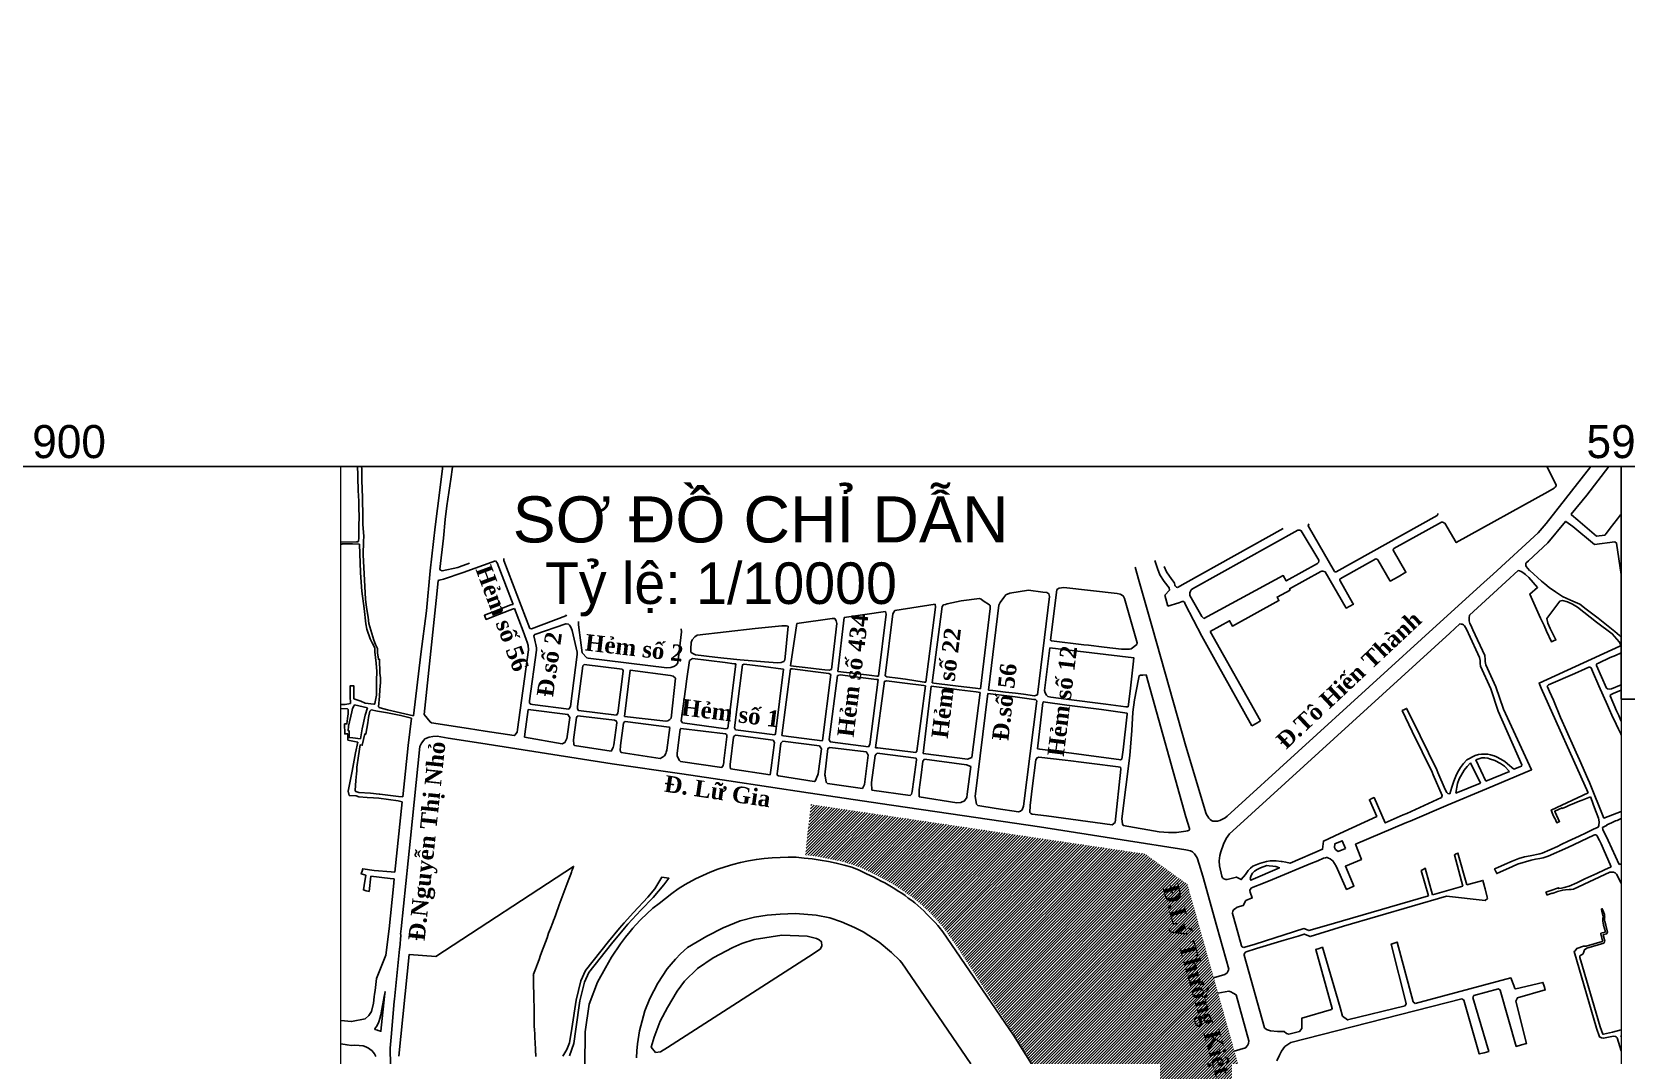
# Model space of a CAD drawing. Header units: metres. Extents: x 598397 to 599208, y 1190829 to 1191387.
# Drawn here: x 598900.7 to 598997.2, y 1190873.6 to 1190935.5 of the extents above; entities that cross this region are included whole.
import ezdxf
from ezdxf.enums import TextEntityAlignment as Align

# ---------------------------------------------------------------- set-up
doc = ezdxf.new("R2010")
doc.units = ezdxf.units.M
doc.header["$MEASUREMENT"] = 0
for name, color, linetype in [('88392', 6, 'Continuous'), ('dtich', 3, 'Continuous'), ('duong_chua_co_ten', 32, 'Continuous'), ('duong_co_ten_thaythe', 40, 'Continuous'), ('GT_GiaoThongDuongAnno2', 22, 'Continuous'), ('hem', 21, 'Continuous'), ('KHUNG', 7, 'Continuous'), ('LUOI', 5, 'Continuous'), ('Text_Bang', 7, 'Continuous')]:
    doc.layers.add(name, color=color, linetype=linetype)
doc.layers.add('GHICHU', color=7, linetype='Continuous', lineweight=13)
doc.styles.add('Times-bol', font='timesbd_1.ttf')
doc.styles.add('VAPTIMN', font='VAVON__0.TTF')
doc.styles.add('VN', font='vaptimn0_0.TTF')
doc.styles.add('VN-HelveB', font='VHELVEB0_0.TTF')

msp = doc.modelspace()

# ---------------------------------------------------------------- hatches: boundary and pattern name
at = {"layer": 'GHICHU', "ltscale": 0.2}
h = msp.add_hatch(dxfattribs=at)
h.set_pattern_fill('ANSI31', color=256)
h.set_pattern_definition([(45, (-1067.99801, 132.1141), (-0.088388347648, 0.088388347648), [])])
h.paths.add_polyline_path([(598963.696, 1190869.188), (598964.189, 1190868.444), (598965.976, 1190865.756), (598966.06, 1190865.63), (598966.258, 1190865.364), (598966.666, 1190864.838), (598973.371, 1190866.716), (598973.35, 1190866.832), (598973.373, 1190866.978), (598973.471, 1190867.05), (598975.247, 1190867.549), (598972.222, 1190878.27), (598970.642, 1190883.886), (598968.082, 1190885.726), (598949.482, 1190888.479), (598947.862, 1190888.723), (598947.533, 1190885.663), (598948.186, 1190885.593), (598949.798, 1190885.274), (598950.723, 1190884.973), (598951.435, 1190884.645), (598951.866, 1190884.435), (598952.426, 1190884.146), (598953.01, 1190883.798), (598953.533, 1190883.449), (598954.08, 1190883.048), (598954.568, 1190882.652), (598955.218, 1190882.035), (598955.834, 1190881.321), (598956.059, 1190881.034), (598956.6, 1190880.273), (598956.953, 1190879.737), (598957.268, 1190879.258), (598960.278, 1190874.643)])
h.paths.add_polyline_path([(598968.395, 1190883.874), (598971.745, 1190871.964), (598973.695, 1190872.512), (598970.345, 1190884.422)], flags=24)

# ---------------------------------------------------------------- linework, layer by layer
msp.add_lwpolyline([(598996.885, 1190909.188), (599204.916, 1190909.188), (599204.916, 1190895.103), (598996.885, 1190895.103)], close=True)
at = {"layer": '88392', "color": 7, "linetype": 'Continuous', "flags": 128}
msp.add_lwpolyline([(598922.933, 1190873.484), (598923.561, 1190879.65), (598925.163, 1190879.522), (598933.507, 1190884.98), (598933.417, 1190884.74), (598933.404, 1190884.707), (598933.372, 1190884.624), (598933.326, 1190884.505), (598933.211, 1190884.212), (598933.105, 1190883.942), (598932.635, 1190882.645), (598932.434, 1190882.068), (598932.338, 1190881.836), (598932.29, 1190881.697), (598932.255, 1190881.577), (598932.097, 1190881.209), (598931.993, 1190880.927), (598931.906, 1190880.663), (598931.806, 1190880.395), (598931.709, 1190880.136), (598931.662, 1190880.021), (598931.51, 1190879.606), (598931.412, 1190879.344), (598931.314, 1190879.08), (598931.191, 1190878.755), (598931.072, 1190878.457), (598931.066, 1190878.431), (598931.069, 1190878.379), (598931.073, 1190878.176), (598931.071, 1190877.867), (598931.077, 1190877.668), (598931.09, 1190877.371), (598931.102, 1190877.02), (598931.106, 1190876.896), (598931.108, 1190876.496), (598931.109, 1190876.168), (598931.11, 1190875.891), (598931.11, 1190875.759), (598931.126, 1190875.577), (598931.118, 1190875.331), (598931.132, 1190875.071), (598931.154, 1190874.855), (598931.166, 1190874.612), (598931.181, 1190874.299), (598931.181, 1190874.297), (598931.186, 1190874.143), (598931.19, 1190874.052), (598931.19, 1190874.047), (598931.2, 1190873.843), (598931.207, 1190873.699), (598931.209, 1190873.655), (598931.21, 1190873.647), (598931.219, 1190873.468)], dxfattribs=at)
at = {"layer": 'dtich', "color": 1, "const_width": 0.008}
msp.add_lwpolyline([(598975.327, 1190867.264), (598972.222, 1190878.27), (598970.642, 1190883.886), (598968.082, 1190885.726), (598949.482, 1190888.479), (598947.862, 1190888.723), (598947.533, 1190885.663), (598948.186, 1190885.593), (598949.798, 1190885.274), (598950.723, 1190884.973), (598951.435, 1190884.645), (598951.866, 1190884.435), (598952.426, 1190884.146), (598953.01, 1190883.798), (598953.533, 1190883.449), (598954.08, 1190883.048), (598954.568, 1190882.652), (598955.218, 1190882.035), (598955.834, 1190881.321), (598956.059, 1190881.034), (598956.6, 1190880.273), (598956.953, 1190879.737), (598957.268, 1190879.258), (598960.278, 1190874.643), (598964.542, 1190867.836)], dxfattribs=at)
at = {"layer": 'duong_chua_co_ten', "color": 7}
for p, q in [((598968.827, 1190903.003), (598968.678, 1190903.498)), ((598968.986, 1190902.627), (598968.827, 1190903.003)), ((598969.231, 1190903.128), (598969.382, 1190902.798)), ((598969.241, 1190902.224), (598968.986, 1190902.627)), ((598969.539, 1190901.833), (598969.241, 1190902.224)), ((598969.382, 1190902.798), (598969.702, 1190902.35)), ((598969.702, 1190902.35), (598969.845, 1190902.164)), ((598969.845, 1190902.164), (598969.867, 1190902.12)), ((598969.867, 1190902.12), (598969.884, 1190902.005)), ((598969.884, 1190902.005), (598969.904, 1190901.953)), ((598969.904, 1190901.953), (598969.981, 1190901.882)), ((598969.981, 1190901.882), (598970.042, 1190901.864)), ((598969.276, 1190901.387), (598969.563, 1190901.699)), ((598969.47, 1190900.726), (598969.276, 1190901.387)), ((598970.126, 1190900.935), (598969.47, 1190900.726)), ((598969.563, 1190901.699), (598969.539, 1190901.833)), ((598970.338, 1190901.009), (598970.126, 1190900.935)), ((598970.412, 1190901.002), (598970.338, 1190901.009)), ((598970.46, 1190900.963), (598970.412, 1190901.002)), ((598970.515, 1190900.856), (598970.46, 1190900.963)), ((598971.523, 1190898.902), (598970.515, 1190900.856)), ((598972.014, 1190899.202), (598975.073, 1190893.778)), ((598972.43, 1190897.275), (598971.523, 1190898.902)), ((598974.54, 1190893.48), (598972.43, 1190897.275)), ((598949.493, 1190896.779), (598950.728, 1190896.632)), ((598994.901, 1190889.423), (598992.059, 1190895.764)), ((598921.022, 1190894.58), (598920.251, 1190894.762)), ((598974.807, 1190893.629), (598974.54, 1190893.48)), ((598975.073, 1190893.778), (598974.807, 1190893.629)), ((598933.529, 1190892.324), (598933.567, 1190892.3)), ((598988.097, 1190891.424), (598988.71, 1190890.143)), ((598988.387, 1190890.012), (598987.781, 1190891.247)), ((598988.71, 1190890.143), (598990.137, 1190890.726)), ((598986.896, 1190889.405), (598988.387, 1190890.012)), ((598985.467, 1190883.254), (598987.318, 1190883.786))]:
    msp.add_line(p, q, dxfattribs=at)
for points in [[(598920.492, 1190904.634), (598920.513, 1190904.89), (598920.517, 1190905.737), (598920.519, 1190906.002), (598920.516, 1190906.812), (598920.511, 1190907.09), (598920.475, 1190907.73), (598920.448, 1190908.508), (598920.438, 1190908.791), (598920.427, 1190909.066), (598920.428, 1190909.188)], [(598920.677, 1190909.188), (598920.685, 1190909.033), (598920.684, 1190908.359), (598920.727, 1190907.282), (598920.733, 1190906.895), (598920.745, 1190906.521), (598920.748, 1190906.194), (598920.752, 1190905.936), (598920.754, 1190905.685), (598920.801, 1190904.953), (598920.786, 1190904.671), (598920.774, 1190903.833), (598920.839, 1190902.68), (598920.91, 1190901.152), (598920.964, 1190900.656), (598921.07, 1190900.057), (598921.107, 1190899.671), (598921.405, 1190898.66), (598921.521, 1190898.398), (598921.633, 1190898.163), (598921.644, 1190897.897), (598921.689, 1190897.51), (598921.75, 1190897.516), (598921.78, 1190896.678), (598921.81, 1190896.392), (598921.815, 1190896.104), (598921.768, 1190895.656), (598921.756, 1190895.273), (598921.703, 1190894.644)], [(598992.393, 1190909.188), (598992.967, 1190908.077), (598992.955, 1190908.011), (598992.909, 1190907.923), (598992.831, 1190907.863), (598992.457, 1190907.651)], [(598992.457, 1190907.651), (598986.913, 1190904.572), (598986.222, 1190905.744), (598986.167, 1190905.779)], [(598979.654, 1190902.815), (598985.751, 1190906.224), (598985.821, 1190906.33)], [(598986.167, 1190905.779), (598986.105, 1190905.807), (598986.054, 1190905.816), (598986.011, 1190905.811), (598983.146, 1190904.226), (598983.112, 1190904.183), (598983.101, 1190904.147), (598983.103, 1190904.11), (598983.863, 1190902.777), (598983.394, 1190902.51), (598982.924, 1190902.243), (598982.165, 1190903.538), (598982.106, 1190903.571), (598982.041, 1190903.583), (598979.89, 1190902.38)], [(598996.885, 1190902.646), (598996.616, 1190904.542), (598996.507, 1190904.611), (598995.282, 1190904.461), (598993.964, 1190905.547), (598993.544, 1190905.856), (598993.515, 1190905.857)], [(598993.866, 1190906.29), (598993.881, 1190906.251), (598994.274, 1190905.94), (598995.41, 1190904.97), (598995.913, 1190905.029), (598995.998, 1190905.14), (598996.235, 1190905.449), (598996.673, 1190906.021), (598996.855, 1190906.258), (598996.885, 1190906.297)], [(598970.042, 1190901.864), (598970.512, 1190902.124), (598976.445, 1190905.424)], [(598977.32, 1190905.33), (598970.948, 1190901.781), (598970.877, 1190901.711), (598970.828, 1190901.638), (598970.79, 1190901.527), (598970.787, 1190901.382)], [(598978.601, 1190903.441), (598978.591, 1190903.514), (598977.538, 1190905.292), (598977.44, 1190905.334), (598977.32, 1190905.33)], [(598977.992, 1190905.709), (598977.966, 1190905.655), (598977.956, 1190905.598), (598979.549, 1190902.832), (598979.591, 1190902.814), (598979.654, 1190902.815)], [(598919.422, 1190904.609), (598919.43, 1190904.609), (598920.359, 1190904.612), (598920.423, 1190904.613), (598920.492, 1190904.634)], [(598920.549, 1190904.473), (598920.117, 1190904.491), (598919.76, 1190904.504), (598919.483, 1190904.491), (598919.484, 1190904.471), (598919.422, 1190904.468)], [(598921.417, 1190894.791), (598921.459, 1190894.805), (598921.482, 1190894.832), (598921.584, 1190895.332), (598921.584, 1190895.565), (598921.584, 1190896.236), (598921.594, 1190896.764), (598921.559, 1190897.285), (598921.482, 1190897.959), (598921.468, 1190898.2), (598921.306, 1190898.507), (598921.202, 1190898.748), (598920.993, 1190899.326), (598920.933, 1190899.655), (598920.823, 1190900.579), (598920.681, 1190901.645), (598920.63, 1190902.457), (598920.601, 1190902.759), (598920.549, 1190904.473)], [(598971.643, 1190899.981), (598976.445, 1190902.578), (598976.625, 1190902.26), (598978.521, 1190903.302), (598978.582, 1190903.372), (598978.601, 1190903.441)], [(598978.972, 1190902.796), (598978.833, 1190902.841), (598978.775, 1190902.843), (598978.719, 1190902.833), (598976.825, 1190901.784), (598976.86, 1190901.697), (598976.075, 1190901.276), (598976.185, 1190901.064), (598973.369, 1190899.526), (598973.197, 1190899.849), (598972.014, 1190899.202)], [(598996.83, 1190898.324), (598996.861, 1190898.373), (598996.838, 1190898.464), (598996.765, 1190898.565), (598996.349, 1190899.057), (598995.402, 1190899.767), (598994.26, 1190900.667), (598993.944, 1190900.839), (598993.646, 1190900.982), (598993.338, 1190901.067), (598993.262, 1190901.06), (598993.176, 1190901.029), (598992.393, 1190899.981), (598992.456, 1190899.703), (598992.605, 1190899.383), (598992.942, 1190898.687), (598992.807, 1190898.631), (598992.671, 1190898.574), (598992.379, 1190899.212), (598992.226, 1190899.559), (598992.018, 1190900.008), (598991.36, 1190901.459), (598991.833, 1190901.862), (598991.296, 1190902.462), (598991.094, 1190902.647), (598990.937, 1190902.765), (598990.839, 1190902.827), (598990.742, 1190902.868), (598990.659, 1190902.884)], [(598991.127, 1190903.32), (598991.116, 1190903.257), (598991.123, 1190903.185), (598991.147, 1190903.12), (598991.35, 1190902.889), (598991.365, 1190902.876), (598992.064, 1190902.232), (598992.265, 1190902.077), (598992.539, 1190901.864), (598992.926, 1190901.597), (598993.334, 1190901.307), (598993.599, 1190901.196)], [(598979.89, 1190902.38), (598979.873, 1190902.337), (598979.871, 1190902.3), (598979.88, 1190902.259), (598980.627, 1190900.937), (598980.686, 1190900.842), (598980.471, 1190900.727), (598980.255, 1190900.612), (598978.972, 1190902.796)], [(598970.787, 1190901.382), (598971.513, 1190900.094), (598971.643, 1190899.981)], [(598993.599, 1190901.196), (598993.965, 1190901.024), (598994.386, 1190900.84), (598994.772, 1190900.554), (598995.498, 1190900.001), (598996.505, 1190899.202), (598996.783, 1190898.943), (598996.885, 1190898.851)], [(598929.933, 1190900.595), (598929.812, 1190900.552), (598929.643, 1190900.479), (598928.655, 1190900.111), (598928.204, 1190899.928), (598928.155, 1190900.054), (598928.106, 1190900.179), (598928.37, 1190900.283), (598928.632, 1190900.384), (598928.896, 1190900.486), (598929.146, 1190900.584), (598929.703, 1190900.799), (598929.838, 1190900.834)], [(598987.724, 1190900.185), (598987.701, 1190900.017), (598987.701, 1190899.83), (598987.735, 1190899.675), (598987.788, 1190899.57), (598987.927, 1190899.29), (598988.645, 1190897.734), (598988.666, 1190897.507), (598988.666, 1190897.376), (598988.701, 1190897.167), (598989.315, 1190895.851), (598989.767, 1190894.496), (598991.467, 1190890.823), (598988.739, 1190889.68), (598986.433, 1190888.699), (598984.125, 1190887.718), (598983.913, 1190887.63), (598980.826, 1190886.316), (598981.141, 1190885.489), (598981.176, 1190885.398), (598980.209, 1190884.986), (598980.637, 1190883.98), (598980.72, 1190883.784), (598980.499, 1190883.684), (598980.279, 1190883.584), (598979.649, 1190884.996), (598979.438, 1190885.312), (598979.387, 1190885.363), (598979.284, 1190885.439), (598979.184, 1190885.483), (598979.111, 1190885.507), (598979.059, 1190885.512), (598979, 1190885.504), (598978.886, 1190885.466), (598978.537, 1190885.322), (598978.121, 1190885.151)], [(598933.251, 1190894.552), (598933.252, 1190894.552), (598933.314, 1190894.649), (598933.715, 1190897.808), (598933.711, 1190897.938), (598933.413, 1190899.257), (598933.335, 1190899.454), (598933.264, 1190899.571)], [(598933.803, 1190899.795), (598933.793, 1190899.618), (598933.812, 1190899.429), (598934.012, 1190897.909)], [(598990.39, 1190890.856), (598990.865, 1190891.048), (598990.889, 1190891.133), (598989.447, 1190894.377), (598989.005, 1190895.719), (598988.377, 1190897.101), (598988.363, 1190897.252), (598988.363, 1190897.431), (598988.316, 1190897.624), (598988.21, 1190897.846), (598987.757, 1190898.859), (598987.538, 1190899.338), (598987.415, 1190899.543), (598987.354, 1190899.598), (598987.277, 1190899.631), (598987.21, 1190899.642), (598987.136, 1190899.649)], [(598967.06, 1190894.629), (598967.19, 1190895.586), (598967.363, 1190897.207), (598967.405, 1190897.6), (598962.321, 1190898.198)], [(598962.357, 1190898.666), (598962.422, 1190898.634), (598964.385, 1190898.394), (598964.665, 1190898.363), (598965.6, 1190898.244), (598966.659, 1190898.118), (598966.814, 1190898.119), (598967.127, 1190898.12), (598967.241, 1190898.149), (598967.581, 1190898.416), (598967.605, 1190898.516)], [(598992.059, 1190895.764), (598991.923, 1190896.068), (598996.813, 1190898.298), (598996.83, 1190898.324)], [(598934.056, 1190897.124), (598933.729, 1190894.649), (598933.732, 1190894.543), (598933.769, 1190894.467)], [(598943.318, 1190897.229), (598943.228, 1190897.241), (598942.671, 1190897.311), (598940.689, 1190897.561), (598940.508, 1190897.435)], [(598940.601, 1190897.938), (598940.67, 1190897.875), (598940.876, 1190897.788), (598942.041, 1190897.632), (598942.597, 1190897.573)], [(598942.597, 1190897.573), (598943.576, 1190897.481), (598945.055, 1190897.356), (598945.836, 1190897.301), (598946.07, 1190897.324), (598946.165, 1190897.36)], [(598942.787, 1190893.316), (598942.83, 1190893.344), (598942.862, 1190893.475), (598943.318, 1190897.229)], [(598943.828, 1190897.207), (598943.727, 1190897.184), (598943.244, 1190893.356), (598943.301, 1190893.252)], [(598946.191, 1190896.923), (598944.997, 1190897.078), (598943.828, 1190897.207)], [(598946.637, 1190897.107), (598947.858, 1190896.972), (598948.188, 1190896.931), (598948.71, 1190896.867)], [(598995.419, 1190897.243), (598995.4, 1190897.206), (598995.394, 1190897.134), (598996.005, 1190895.773)], [(598996.885, 1190897.902), (598996.549, 1190897.749), (598996.231, 1190897.613), (598995.514, 1190897.284), (598995.419, 1190897.243)], [(598949.072, 1190896.589), (598948.953, 1190896.649), (598948.131, 1190896.75), (598946.739, 1190896.926), (598946.62, 1190896.941)], [(598948.71, 1190896.867), (598948.974, 1190896.861), (598949.099, 1190896.897)], [(598951.932, 1190896.282), (598951.837, 1190896.291), (598950.696, 1190896.437), (598949.628, 1190896.57), (598949.469, 1190896.537)], [(598950.728, 1190896.632), (598951.541, 1190896.541), (598951.86, 1190896.493), (598951.954, 1190896.491)], [(598954.795, 1190895.915), (598954.689, 1190895.927), (598953.555, 1190896.069), (598952.44, 1190896.206), (598952.367, 1190896.196)], [(598952.394, 1190896.492), (598952.467, 1190896.449), (598953.122, 1190896.364), (598953.583, 1190896.304)], [(598953.583, 1190896.304), (598954.715, 1190896.137), (598954.821, 1190896.122)], [(598968.143, 1190896.569), (598967.948, 1190896.55), (598967.804, 1190896.548), (598967.731, 1190896.513), (598967.688, 1190896.315), (598967.444, 1190895.063), (598967.345, 1190894.307), (598967.282, 1190893.207), (598967.156, 1190891.692), (598966.669, 1190887.855), (598966.713, 1190887.561), (598966.754, 1190887.457)], [(598994.937, 1190897.033), (598994.706, 1190896.928), (598994.085, 1190896.648), (598992.495, 1190895.964), (598992.457, 1190895.935), (598992.433, 1190895.91), (598992.414, 1190895.886)], [(598996.885, 1190892.946), (598996.864, 1190892.994), (598996.733, 1190893.275), (598996.591, 1190893.583), (598996.334, 1190894.137), (598996.191, 1190894.443), (598996.061, 1190894.743), (598995.542, 1190895.909), (598995.156, 1190896.8), (598995.07, 1190896.988), (598995.031, 1190897.024), (598994.993, 1190897.041), (598994.937, 1190897.033)], [(598920.006, 1190894.834), (598919.992, 1190895.275), (598919.985, 1190895.913), (598920.09, 1190895.915), (598920.203, 1190895.907), (598920.206, 1190895.237), (598920.213, 1190895.11)], [(598958.108, 1190895.51), (598957.869, 1190895.539), (598956.842, 1190895.669), (598956.42, 1190895.725), (598955.311, 1190895.867), (598955.149, 1190895.894)], [(598955.209, 1190896.078), (598955.303, 1190896.064), (598956.452, 1190895.935), (598956.781, 1190895.893), (598957.815, 1190895.758), (598958.131, 1190895.716)], [(598961.527, 1190894.999), (598961.445, 1190895.072), (598961.351, 1190895.088), (598960.226, 1190895.236), (598959.724, 1190895.304), (598958.731, 1190895.431), (598958.578, 1190895.439)], [(598958.607, 1190895.653), (598958.876, 1190895.617), (598959.643, 1190895.529), (598960.237, 1190895.46), (598960.722, 1190895.393)], [(598960.722, 1190895.393), (598961.399, 1190895.306), (598961.566, 1190895.353)], [(598962.131, 1190895.319), (598962.195, 1190895.261), (598962.374, 1190895.223), (598963.305, 1190895.103), (598965.705, 1190894.793), (598966.91, 1190894.643), (598967.06, 1190894.629)], [(598992.414, 1190895.886), (598992.491, 1190895.71), (598992.559, 1190895.553), (598992.789, 1190895.03), (598993.224, 1190893.984), (598993.321, 1190893.765), (598993.497, 1190893.364), (598994.175, 1190891.878), (598994.271, 1190891.655), (598994.369, 1190891.431), (598994.878, 1190890.27), (598994.968, 1190890.046)], [(598996.005, 1190895.773), (598996.071, 1190895.726), (598996.184, 1190895.708), (598996.302, 1190895.72), (598996.885, 1190895.969)], [(598996.885, 1190895.647), (598996.418, 1190895.448), (598996.282, 1190895.389), (598996.241, 1190895.356), (598996.226, 1190895.297)], [(598996.226, 1190895.297), (598996.61, 1190894.393), (598996.742, 1190894.102), (598996.866, 1190893.815), (598996.885, 1190893.772)], [(598919.422, 1190894.777), (598919.677, 1190894.783), (598920.006, 1190894.834)], [(598919.856, 1190894.464), (598919.816, 1190894.505), (598919.422, 1190894.541)], [(598920.438, 1190892.487), (598919.843, 1190892.619), (598919.842, 1190892.68), (598919.839, 1190892.994), (598919.658, 1190892.993), (598919.646, 1190893.6), (598919.714, 1190893.599), (598919.785, 1190893.601), (598919.821, 1190893.926), (598919.867, 1190894.201), (598919.856, 1190894.464)], [(598920.251, 1190894.762), (598920.205, 1190894.68), (598920.121, 1190894.532), (598920.078, 1190894.33), (598919.883, 1190893.472), (598919.855, 1190893.186), (598919.926, 1190893.179), (598919.919, 1190892.777), (598920.142, 1190892.762), (598920.611, 1190892.689)], [(598920.213, 1190895.11), (598920.62, 1190894.97), (598920.891, 1190894.855), (598920.891, 1190894.854), (598921.417, 1190894.791)], [(598921.25, 1190894.451), (598921.176, 1190894.379), (598921.098, 1190893.984), (598921.057, 1190893.673), (598920.922, 1190892.98), (598920.868, 1190892.993), (598920.717, 1190892.307), (598920.586, 1190892.325), (598920.486, 1190891.662), (598920.395, 1190890.989), (598920.382, 1190890.758), (598920.373, 1190890.575), (598920.334, 1190890.179), (598920.285, 1190889.574), (598920.331, 1190889.503), (598920.503, 1190889.455), (598921.219, 1190889.406), (598921.738, 1190889.353), (598921.784, 1190889.349), (598922.902, 1190889.213), (598923.16, 1190889.181)], [(598920.611, 1190892.689), (598920.67, 1190893.06), (598920.715, 1190893.312), (598920.896, 1190894.133), (598921.022, 1190894.58)], [(598923.689, 1190893.939), (598923.53, 1190893.989), (598923.057, 1190894.113), (598922.233, 1190894.27), (598921.641, 1190894.379), (598921.25, 1190894.451)], [(598921.703, 1190894.644), (598921.736, 1190894.597), (598921.792, 1190894.568), (598922.233, 1190894.462), (598923.82, 1190894.082)], [(598966.995, 1190894.25), (598966.859, 1190894.269), (598965.455, 1190894.467), (598963.667, 1190894.705), (598963.353, 1190894.742), (598962.061, 1190894.92), (598961.951, 1190894.935)], [(598966.684, 1190891.459), (598966.757, 1190892.027), (598967.01, 1190894.181), (598966.995, 1190894.25)], [(598986.028, 1190889.153), (598986.065, 1190889.264), (598985.523, 1190890.521), (598985.449, 1190890.675), (598984.243, 1190893.151), (598983.646, 1190894.408), (598983.776, 1190894.472), (598983.906, 1190894.536), (598984.231, 1190893.901), (598985.733, 1190890.815), (598985.806, 1190890.664), (598986.252, 1190889.63), (598986.344, 1190889.442), (598986.41, 1190889.381), (598986.528, 1190889.368)], [(598932.821, 1190892.397), (598932.982, 1190892.472), (598933.08, 1190892.671), (598933.093, 1190892.696), (598933.121, 1190892.838), (598933.279, 1190893.986), (598933.203, 1190894.105)], [(598933.724, 1190894.044), (598933.679, 1190893.987), (598933.504, 1190892.63), (598933.498, 1190892.588), (598933.51, 1190892.405), (598933.513, 1190892.361), (598933.529, 1190892.324)], [(598923.129, 1190888.888), (598922.886, 1190888.94), (598921.726, 1190889.112), (598921.388, 1190889.134), (598921.016, 1190889.152), (598920.509, 1190889.184), (598920.337, 1190889.242), (598919.925, 1190889.271), (598919.867, 1190889.54), (598920.097, 1190890.733), (598920.306, 1190891.845), (598920.438, 1190892.487)], [(598942.474, 1190890.962), (598942.545, 1190891.091), (598942.587, 1190891.27), (598942.599, 1190891.366), (598942.781, 1190892.81), (598942.781, 1190892.911), (598942.75, 1190892.965)], [(598943.241, 1190892.874), (598943.181, 1190892.802), (598942.994, 1190891.311), (598942.977, 1190891.171), (598942.975, 1190891.023), (598942.996, 1190890.877)], [(598966.622, 1190890.86), (598966.596, 1190890.982), (598966.449, 1190891.001), (598964.856, 1190891.208), (598964.538, 1190891.249), (598964.219, 1190891.29), (598963.583, 1190891.371), (598963.254, 1190891.412), (598961.658, 1190891.586), (598961.55, 1190891.544), (598961.483, 1190891.43)], [(598961.572, 1190892.093), (598961.689, 1190892.075), (598961.71, 1190892.072), (598962.353, 1190891.982), (598963.313, 1190891.865), (598963.635, 1190891.821), (598965.12, 1190891.625), (598966.504, 1190891.447), (598966.602, 1190891.435), (598966.684, 1190891.459)], [(598986.528, 1190889.368), (598986.648, 1190889.773), (598986.764, 1190890.137), (598986.924, 1190890.534), (598987.05, 1190890.766), (598987.177, 1190890.97), (598987.343, 1190891.197), (598987.562, 1190891.436), (598988.065, 1190891.685), (598988.259, 1190891.74), (598988.441, 1190891.762), (598988.645, 1190891.768), (598988.827, 1190891.762), (598988.976, 1190891.735), (598989.208, 1190891.674), (598989.354, 1190891.61), (598989.616, 1190891.475), (598989.848, 1190891.321), (598990.019, 1190891.194), (598990.39, 1190890.856)], [(598990.137, 1190890.726), (598989.836, 1190891.034), (598989.583, 1190891.21), (598989.247, 1190891.382), (598988.92, 1190891.484), (598988.816, 1190891.52), (598988.64, 1190891.547), (598988.469, 1190891.541), (598988.331, 1190891.514), (598988.097, 1190891.424)], [(598966.093, 1190887.49), (598966.274, 1190887.638), (598966.622, 1190890.86)], [(598987.781, 1190891.247), (598987.566, 1190891.022), (598987.396, 1190890.808), (598987.091, 1190890.283), (598986.995, 1190889.991), (598986.946, 1190889.781), (598986.896, 1190889.405)], [(598995.028, 1190889.186), (598994.529, 1190888.995), (598994.254, 1190888.875), (598994.02, 1190888.778), (598993.776, 1190888.676), (598993.561, 1190888.59), (598993.332, 1190888.491), (598993.321, 1190888.518), (598992.873, 1190888.31), (598992.894, 1190888.261), (598993.154, 1190887.679), (598993.076, 1190887.648), (598992.998, 1190887.617), (598992.877, 1190887.89), (598992.865, 1190887.888), (598992.763, 1190888.123), (598992.66, 1190888.383), (598994.901, 1190889.423)], [(598994.968, 1190890.046), (598995.854, 1190887.9), (598996.885, 1190888.308)], [(598972.759, 1190884.278), (598972.814, 1190884.243), (598972.903, 1190884.203), (598972.976, 1190884.188), (598973.059, 1190884.188), (598973.609, 1190884.334), (598973.902, 1190884.178), (598974.164, 1190884.495), (598974.326, 1190884.727), (598974.464, 1190884.87), (598974.614, 1190884.988), (598974.999, 1190885.147), (598975.432, 1190885.282), (598975.647, 1190885.308), (598976.016, 1190885.309), (598976.312, 1190885.275), (598976.381, 1190885.264), (598976.605, 1190885.226), (598976.856, 1190885.17), (598978.824, 1190886.02), (598978.875, 1190886.514), (598979.862, 1190886.97), (598982.1, 1190888.005), (598981.657, 1190889.012), (598981.798, 1190889.077), (598981.938, 1190889.143), (598982.615, 1190887.604), (598983.71, 1190888.099), (598983.924, 1190888.188), (598986.028, 1190889.153)], [(598995.491, 1190887.346), (598995.547, 1190887.462), (598995.559, 1190887.665), (598995.523, 1190887.896), (598995.379, 1190888.256), (598995.226, 1190888.683), (598995.139, 1190888.921), (598995.028, 1190889.186)], [(598996.885, 1190887.87), (598996.643, 1190887.764), (598996.559, 1190887.725), (598996.315, 1190887.623), (598996.033, 1190887.495), (598996.042, 1190887.477), (598995.771, 1190887.341)], [(598934.186, 1190872.924), (598934.198, 1190874.96), (598934.446, 1190876.633), (598934.955, 1190877.978), (598935.426, 1190878.842), (598935.797, 1190879.492), (598936.332, 1190880.285), (598936.651, 1190880.701), (598936.917, 1190881.033), (598937.091, 1190881.24), (598937.247, 1190881.426), (598937.581, 1190881.773), (598937.929, 1190882.099), (598938.302, 1190882.441), (598938.675, 1190882.741), (598939.056, 1190883.039), (598939.443, 1190883.344), (598939.84, 1190883.626), (598940.247, 1190883.88), (598940.886, 1190884.22), (598941.321, 1190884.425), (598941.762, 1190884.62), (598942.232, 1190884.816), (598942.673, 1190884.952), (598943.139, 1190885.089), (598943.607, 1190885.218), (598944.077, 1190885.312), (598944.562, 1190885.395), (598945.04, 1190885.452), (598945.515, 1190885.499), (598946.492, 1190885.543), (598946.978, 1190885.531), (598947.462, 1190885.478), (598947.946, 1190885.433), (598948.429, 1190885.354), (598948.934, 1190885.272), (598949.392, 1190885.179), (598949.868, 1190885.054), (598950.33, 1190884.924), (598950.793, 1190884.748), (598951.223, 1190884.529), (598951.671, 1190884.324), (598952.113, 1190884.09), (598952.327, 1190883.988), (598952.533, 1190883.86), (598952.747, 1190883.732), (598952.948, 1190883.61), (598953.141, 1190883.486), (598953.358, 1190883.36), (598953.56, 1190883.207), (598953.757, 1190883.062), (598953.971, 1190882.906), (598954.147, 1190882.764), (598954.337, 1190882.613), (598954.505, 1190882.459), (598954.69, 1190882.28), (598954.851, 1190882.106), (598955.046, 1190881.932), (598955.376, 1190881.583), (598955.535, 1190881.398), (598955.623, 1190881.294), (598955.851, 1190881.023), (598960.13, 1190874.756), (598962.462, 1190871.025)], [(598987.318, 1190883.786), (598986.806, 1190885.687), (598986.91, 1190885.733), (598987.014, 1190885.78), (598987.557, 1190883.852)], [(598920.927, 1190884.451), (598920.652, 1190884.52), (598920.674, 1190884.595), (598920.7, 1190884.68), (598920.747, 1190884.84), (598921.44, 1190884.731), (598922.46, 1190884.654), (598922.685, 1190884.629)], [(598978.121, 1190885.151), (598975.787, 1190884.19), (598975.349, 1190884.009), (598974.527, 1190883.67), (598974.445, 1190883.573), (598974.424, 1190883.519), (598974.44, 1190883.422), (598974.573, 1190883.065), (598974.189, 1190882.904), (598974.023, 1190882.619), (598973.66, 1190882.503), (598973.548, 1190882.428), (598973.459, 1190882.36), (598973.395, 1190882.271), (598973.365, 1190882.197), (598973.353, 1190882.158)], [(598985.239, 1190883.188), (598984.799, 1190884.727), (598984.92, 1190884.794), (598985.04, 1190884.861), (598985.467, 1190883.254)], [(598996.529, 1190884.596), (598996.422, 1190884.631), (598996.291, 1190884.637), (598996.208, 1190884.619), (598993.999, 1190883.594), (598993.872, 1190883.582), (598993.743, 1190883.578), (598993.533, 1190883.567), (598993.359, 1190883.541), (598993.037, 1190883.449), (598992.728, 1190883.342), (598992.719, 1190883.365), (598992.44, 1190883.258), (598992.409, 1190883.245), (598992.374, 1190883.331), (598992.339, 1190883.417), (598992.641, 1190883.526), (598993.105, 1190883.686), (598993.119, 1190883.638), (598993.282, 1190883.667), (598993.438, 1190883.697), (598993.741, 1190883.788), (598994.21, 1190883.986), (598994.702, 1190884.218), (598995.418, 1190884.542), (598995.888, 1190884.779), (598996.294, 1190884.958)], [(598996.766, 1190885.083), (598996.885, 1190885.135)], [(598921.239, 1190884.383), (598921.125, 1190883.462), (598920.954, 1190883.505), (598920.784, 1190883.549), (598920.831, 1190883.818), (598920.927, 1190884.451)], [(598922.642, 1190884.221), (598922.406, 1190884.253), (598921.239, 1190884.383)], [(598932.854, 1190873.497), (598933.095, 1190873.894), (598933.255, 1190874.307), (598933.4, 1190875.167), (598933.654, 1190876.886), (598933.944, 1190878.048), (598934.227, 1190878.675), (598935.619, 1190880.441), (598936.275, 1190881.237), (598936.554, 1190881.564), (598937.125, 1190882.178), (598937.997, 1190883.123), (598938.409, 1190883.625), (598938.835, 1190884.318), (598939.27, 1190884.263), (598938.964, 1190883.871), (598938.327, 1190883.094), (598937.578, 1190882.327), (598936.79, 1190881.483), (598936.587, 1190881.238), (598935.806, 1190880.29), (598934.434, 1190878.55), (598934.172, 1190877.969), (598933.89, 1190876.84), (598933.637, 1190875.129), (598933.527, 1190874.263), (598933.262, 1190873.508)], [(598987.557, 1190883.852), (598988.528, 1190884.132), (598988.602, 1190883.846), (598988.609, 1190883.823), (598988.66, 1190883.626), (598988.793, 1190883.12), (598988.813, 1190883.043), (598988.661, 1190882.919), (598986.326, 1190883.172), (598980.088, 1190881.366), (598978.067, 1190880.726), (598977.731, 1190880.867), (598977.701, 1190880.876), (598977.348, 1190880.764), (598976.497, 1190880.509), (598974.821, 1190880.012), (598974.208, 1190879.812), (598974.151, 1190879.78), (598974.11, 1190879.709), (598974.086, 1190879.647), (598974.078, 1190879.599)], [(598973.917, 1190880.171), (598973.945, 1190880.128), (598973.994, 1190880.09), (598974.053, 1190880.074), (598974.124, 1190880.08), (598974.753, 1190880.265), (598977.694, 1190881.21), (598977.851, 1190881.166), (598977.988, 1190881.093), (598978.923, 1190881.363), (598985.239, 1190883.188)], [(598957.533, 1190873.027), (598953.363, 1190879.133), (598953.237, 1190879.283), (598952.746, 1190879.764), (598951.993, 1190880.401), (598951.028, 1190881.007), (598950.504, 1190881.279), (598949.718, 1190881.626), (598949.011, 1190881.862), (598948.179, 1190882.035), (598946.926, 1190882.122), (598946.461, 1190882.104), (598945.995, 1190882.085), (598945.213, 1190882.023), (598944.444, 1190881.899), (598943.576, 1190881.675), (598942.552, 1190881.256), (598941.574, 1190880.762), (598940.388, 1190880.07), (598939.968, 1190879.683), (598939.677, 1190879.368), (598939.409, 1190879.066), (598939.169, 1190878.783), (598938.593, 1190877.917), (598938.121, 1190876.987), (598937.822, 1190876.233), (598937.482, 1190875.026), (598937.368, 1190874.243), (598937.332, 1190873.814), (598937.305, 1190873.385)], [(598996.885, 1190873.818), (598996.659, 1190874.601), (598996.599, 1190874.654), (598996.54, 1190874.69), (598996.428, 1190874.7), (598995.817, 1190874.572), (598995.698, 1190874.598), (598995.586, 1190874.654), (598995.401, 1190875.195), (598994.042, 1190879.829), (598994.107, 1190879.875), (598994.206, 1190880.007), (598994.622, 1190880.146), (598994.774, 1190880.148), (598995.75, 1190880.43), (598995.772, 1190880.468), (598995.653, 1190880.896), (598995.67, 1190880.93), (598995.924, 1190880.998), (598995.935, 1190881.019), (598995.829, 1190881.413), (598995.795, 1190881.55), (598995.779, 1190881.667), (598995.778, 1190881.751), (598995.781, 1190881.78), (598995.793, 1190881.843), (598995.803, 1190881.881), (598995.81, 1190881.907), (598995.812, 1190881.91), (598995.814, 1190881.912), (598995.815, 1190881.915), (598995.815, 1190881.919), (598995.815, 1190881.921), (598995.793, 1190882.015), (598995.73, 1190882.248), (598995.693, 1190882.395), (598995.721, 1190882.405), (598995.75, 1190882.415), (598995.779, 1190882.335), (598995.877, 1190882.056), (598995.89, 1190881.98), (598995.896, 1190881.934), (598995.89, 1190881.876), (598995.88, 1190881.82), (598995.885, 1190881.722), (598995.896, 1190881.633), (598995.961, 1190881.414), (598996.071, 1190881.006), (598996.013, 1190880.889), (598995.852, 1190880.846), (598995.803, 1190880.833), (598995.91, 1190880.451), (598995.836, 1190880.321), (598994.81, 1190880.025), (598994.682, 1190879.935), (598994.629, 1190879.816), (598994.613, 1190879.737), (598994.566, 1190879.667), (598994.454, 1190879.595), (598994.398, 1190879.562), (598994.4, 1190879.459), (598994.559, 1190878.917), (598995.63, 1190875.268), (598995.781, 1190874.825), (598995.819, 1190874.817), (598996.378, 1190874.935), (598996.885, 1190875.079)], [(598979.358, 1190876.309), (598979.41, 1190876.38), (598978.414, 1190879.943), (598978.617, 1190880.015), (598978.819, 1190880.086), (598979.883, 1190876.445)], [(598983.824, 1190876.536), (598983.885, 1190876.689), (598982.979, 1190880.279), (598983.157, 1190880.339), (598983.335, 1190880.399), (598984.306, 1190876.781), (598984.436, 1190876.684)], [(598972.23, 1190878.239), (598972.918, 1190878.438), (598973.058, 1190878.537), (598973.119, 1190878.656), (598973.15, 1190878.764)], [(598984.436, 1190876.684), (598990.221, 1190878.229), (598990.408, 1190877.768), (598990.46, 1190877.585)], [(598990.46, 1190877.585), (598990.518, 1190877.564), (598992.158, 1190877.959), (598992.23, 1190877.732), (598992.302, 1190877.505), (598990.613, 1190877.018), (598990.511, 1190876.824)], [(598973.591, 1190877.195), (598973.412, 1190877.314), (598973.267, 1190877.392), (598973.161, 1190877.426), (598972.493, 1190877.309)], [(598987.252, 1190876.964), (598976.9, 1190874.318), (598976.532, 1190874.072), (598976.345, 1190873.804), (598976.221, 1190873.544), (598976.058, 1190873.218)], [(598987.907, 1190877.042), (598988.88, 1190873.775), (598988.594, 1190873.703), (598988.309, 1190873.631), (598987.377, 1190876.883), (598987.252, 1190876.964)], [(598990.511, 1190876.824), (598991.162, 1190874.251), (598990.853, 1190874.168), (598990.544, 1190874.084), (598989.575, 1190877.493), (598989.466, 1190877.564), (598987.983, 1190877.162), (598987.907, 1190877.042)], [(598975.551, 1190875.064), (598975.668, 1190875.023), (598976.102, 1190874.98), (598976.215, 1190874.983), (598976.492, 1190874.991), (598976.644, 1190874.872), (598976.792, 1190874.831), (598977.43, 1190874.986), (598977.563, 1190875.16), (598977.57, 1190875.794), (598979.358, 1190876.309)], [(598979.883, 1190876.445), (598980.025, 1190875.915), (598980.334, 1190875.69), (598983.824, 1190876.536)], [(598973.483, 1190873.798), (598974.162, 1190873.995), (598974.274, 1190874.14), (598974.339, 1190874.266), (598974.37, 1190874.424)], [(598996.885, 1190874.743), (598996.873, 1190874.723), (598996.885, 1190874.685)]]:
    msp.add_lwpolyline(points, dxfattribs=at)
for points in [[(598980.213, 1190886.066), (598980.015, 1190886.527), (598979.571, 1190886.345), (598979.554, 1190886.131), (598979.609, 1190886.003), (598979.769, 1190885.885)], [(598974.451, 1190884.245), (598974.475, 1190884.144), (598976.213, 1190884.9), (598975.987, 1190884.969), (598975.81, 1190884.997), (598975.6, 1190885.019), (598975.457, 1190885.027), (598975.07, 1190884.898), (598974.874, 1190884.784), (598974.712, 1190884.693), (598974.59, 1190884.567), (598974.512, 1190884.423)], [(598943.693, 1190880.314), (598944.426, 1190880.559), (598946.11, 1190880.821), (598947.645, 1190880.747), (598948.196, 1190880.607), (598948.364, 1190880.542), (598948.498, 1190880.412), (598948.532, 1190880.173), (598948.439, 1190879.984), (598948.001, 1190879.692), (598947.999, 1190879.69), (598939.187, 1190874.013), (598939.186, 1190874.013), (598938.764, 1190873.745), (598938.466, 1190873.707), (598938.187, 1190874.029), (598938.373, 1190874.648), (598938.739, 1190875.619), (598939.175, 1190876.434), (598939.771, 1190877.416), (598940.223, 1190878.038), (598940.995, 1190878.802), (598941.944, 1190879.435), (598943.146, 1190880.076), (598943.675, 1190880.307)]]:
    msp.add_lwpolyline(points, close=True, dxfattribs=at)
at = {"layer": 'duong_co_ten_thaythe', "color": 7}
for p, q in [((598967.493, 1190903.079), (598967.734, 1190902.229)), ((598967.734, 1190902.229), (598968.534, 1190899.393)), ((598952.382, 1190900.404), (598949.878, 1190900.05)), ((598955.378, 1190900.844), (598952.932, 1190900.468)), ((598939.814, 1190897.307), (598940.042, 1190899.177)), ((598940.042, 1190899.177), (598940.018, 1190899.349)), ((598968.534, 1190899.393), (598970.541, 1190892.248)), ((598987.136, 1190899.649), (598986.532, 1190899.099)), ((598939.705, 1190897.157), (598939.814, 1190897.307)), ((598957.602, 1190891.564), (598958.108, 1190895.51)), ((598940.007, 1190893.792), (598940.044, 1190893.734)), ((598930.534, 1190892.793), (598932.821, 1190892.397)), ((598933.567, 1190892.3), (598935.781, 1190891.95)), ((598970.541, 1190892.248), (598971.784, 1190888.155)), ((598936.379, 1190891.867), (598938.747, 1190891.515)), ((598939.912, 1190891.378), (598939.976, 1190891.317)), ((598939.976, 1190891.317), (598942.474, 1190890.962)), ((598942.996, 1190890.877), (598945.404, 1190890.522)), ((598945.894, 1190890.449), (598948.063, 1190890.111)), ((598948.871, 1190890), (598950.993, 1190889.688)), ((598951.553, 1190889.601), (598953.864, 1190889.269)), ((598922.685, 1190884.629), (598923.129, 1190888.888)), ((598971.784, 1190888.155), (598971.949, 1190887.901)), ((598971.949, 1190887.901), (598972.027, 1190887.811)), ((598922.959, 1190879.963), (598922.665, 1190876.951)), ((598974.37, 1190874.424), (598973.591, 1190877.195))]:
    msp.add_line(p, q, dxfattribs=at)
for points in [[(598923.82, 1190894.082), (598924.255, 1190897.822), (598924.608, 1190900.45), (598924.82, 1190902.873), (598925.129, 1190905.524), (598925.272, 1190906.64), (598925.6, 1190909.21)], [(598926.17, 1190909.141), (598926.081, 1190908.42), (598925.829, 1190906.795), (598925.731, 1190905.976), (598925.621, 1190904.843), (598925.399, 1190902.972)], [(598972.027, 1190887.811), (598972.097, 1190887.754), (598972.187, 1190887.717), (598972.313, 1190887.71), (598972.458, 1190887.718), (598972.608, 1190887.758), (598972.774, 1190887.835), (598972.928, 1190887.924), (598973.053, 1190888.017), (598985.944, 1190899.754), (598988.582, 1190902.156), (598989.142, 1190902.671), (598991.87, 1190905.159), (598992.358, 1190905.728), (598995.057, 1190909.188)], [(598996.155, 1190909.188), (598994.81, 1190907.454), (598993.866, 1190906.29)], [(598993.515, 1190905.857), (598992.465, 1190904.562), (598991.288, 1190903.469), (598991.127, 1190903.32)], [(598990.659, 1190902.884), (598989.174, 1190901.505), (598987.724, 1190900.185)], [(598925.308, 1190902.275), (598925.221, 1190901.449), (598924.454, 1190894.168)], [(598958.285, 1190901.057), (598958.16, 1190901.141), (598958.065, 1190901.196), (598956.956, 1190901.055), (598956.117, 1190900.872), (598955.998, 1190900.834)], [(598958.131, 1190895.716), (598958.709, 1190900.595), (598958.714, 1190900.758), (598958.664, 1190900.803), (598958.285, 1190901.057)], [(598959.539, 1190901.254), (598959.31, 1190900.944), (598959.227, 1190900.786), (598958.607, 1190895.653)], [(598962.132, 1190901.563), (598961.905, 1190901.568), (598961.035, 1190901.696), (598959.904, 1190901.511), (598959.662, 1190901.421), (598959.539, 1190901.254)], [(598966.751, 1190901.346), (598966.572, 1190901.446), (598966.402, 1190901.485), (598963.176, 1190901.867), (598962.886, 1190901.826), (598962.754, 1190901.729)], [(598967.605, 1190898.516), (598966.84, 1190901.2), (598966.751, 1190901.346)], [(598930.848, 1190899.373), (598930.948, 1190899.356), (598933.037, 1190900.145), (598933.082, 1190900.206)], [(598949.306, 1190899.973), (598949.141, 1190899.987), (598947.006, 1190899.686)], [(598933.264, 1190899.571), (598933.185, 1190899.628), (598933.039, 1190899.666), (598931.15, 1190899.018), (598931.087, 1190898.928)], [(598946.376, 1190899.534), (598946.107, 1190899.53), (598944.499, 1190899.383), (598940.987, 1190898.979), (598940.84, 1190898.868), (598940.678, 1190898.696)], [(598986.532, 1190899.099), (598973.613, 1190887.337), (598973.199, 1190886.946), (598972.994, 1190886.659), (598972.822, 1190886.315), (598972.666, 1190885.856), (598972.609, 1190885.635)], [(598940.678, 1190898.696), (598940.622, 1190898.534), (598940.591, 1190898.147), (598940.601, 1190897.938)], [(598940.508, 1190897.435), (598940.347, 1190896.335), (598940.274, 1190895.705), (598940.007, 1190893.792)], [(598939.331, 1190893.865), (598939.399, 1190893.953), (598939.679, 1190896.365)], [(598970.763, 1190887.211), (598970.765, 1190887.238), (598970.763, 1190887.266), (598970.554, 1190887.987), (598968.143, 1190896.569)], [(598958.578, 1190895.439), (598957.805, 1190889.213), (598957.892, 1190888.737), (598957.971, 1190888.656)], [(598924.454, 1190894.168), (598924.818, 1190893.717), (598924.914, 1190893.661), (598927.134, 1190893.323)], [(598923.16, 1190889.181), (598923.485, 1190892.3), (598923.689, 1190893.939)], [(598927.134, 1190893.323), (598928.142, 1190893.164), (598929.901, 1190892.902), (598929.944, 1190892.912)], [(598938.747, 1190891.515), (598938.889, 1190891.579), (598938.997, 1190891.669), (598939.09, 1190891.811), (598939.111, 1190891.885), (598939.145, 1190892.006), (598939.32, 1190893.375), (598939.279, 1190893.414)], [(598939.957, 1190893.289), (598939.762, 1190891.811), (598939.778, 1190891.669), (598939.835, 1190891.52), (598939.912, 1190891.378)], [(598924.292, 1190892.44), (598924.201, 1190892.241), (598923.628, 1190886.694), (598923.061, 1190881.199), (598923.035, 1190880.876), (598923.046, 1190880.846), (598923.056, 1190880.817), (598922.985, 1190880.043), (598922.972, 1190880.003), (598922.959, 1190879.963)], [(598971.082, 1190885.744), (598970.962, 1190885.864), (598970.831, 1190885.928), (598970.559, 1190885.975), (598966.701, 1190886.592), (598961.692, 1190887.372), (598956.337, 1190888.166), (598952.736, 1190888.679), (598947.689, 1190889.427), (598942.9, 1190890.151), (598940.048, 1190890.578), (598935.841, 1190891.192), (598927.88, 1190892.433), (598925.911, 1190892.74), (598925.24, 1190892.85), (598924.987, 1190892.848), (598924.758, 1190892.804), (598924.507, 1190892.69), (598924.44, 1190892.626), (598924.292, 1190892.44)], [(598956.936, 1190888.835), (598957.158, 1190888.937), (598957.295, 1190889.151), (598957.32, 1190889.349), (598957.531, 1190891.014)], [(598954.419, 1190889.178), (598956.702, 1190888.833), (598956.936, 1190888.835)], [(598957.971, 1190888.656), (598959.064, 1190888.487), (598960.416, 1190888.277)], [(598961.17, 1190888.17), (598961.26, 1190888.145), (598962.126, 1190888.028), (598966.093, 1190887.49)], [(598966.754, 1190887.457), (598968.939, 1190887.065), (598969.504, 1190887.024), (598969.988, 1190887.032), (598970.556, 1190887.11), (598970.646, 1190887.128), (598970.703, 1190887.149), (598970.743, 1190887.177), (598970.763, 1190887.211)], [(598996.294, 1190884.958), (598995.798, 1190886.067), (598995.675, 1190886.34), (598995.587, 1190886.544), (598995.422, 1190886.844), (598995.362, 1190886.88), (598995.303, 1190886.886), (598995.247, 1190886.871), (598993.658, 1190886.125), (598992.474, 1190885.597), (598992.179, 1190885.504), (598991.977, 1190885.462), (598991.715, 1190885.42), (598991.449, 1190885.36), (598990.627, 1190885.106), (598990.312, 1190884.975), (598989.361, 1190884.541), (598989.259, 1190884.756), (598989.233, 1190884.82), (598989.433, 1190884.92), (598989.841, 1190885.088), (598990.289, 1190885.297), (598990.7, 1190885.453), (598991.051, 1190885.554), (598991.396, 1190885.626), (598991.965, 1190885.73), (598992.12, 1190885.769), (598993.046, 1190886.175), (598993.259, 1190886.297), (598993.693, 1190886.504), (598994.125, 1190886.707), (598994.342, 1190886.805), (598994.778, 1190887.005), (598995.222, 1190887.222), (598995.491, 1190887.346)], [(598995.771, 1190887.341), (598995.789, 1190887.217), (598996.105, 1190886.54), (598996.766, 1190885.083)], [(598973.15, 1190878.764), (598972.424, 1190881.344), (598971.573, 1190884.38), (598971.365, 1190885.108), (598971.23, 1190885.504), (598971.082, 1190885.744)], [(598972.609, 1190885.635), (598972.568, 1190885.323), (598972.593, 1190885.004), (598972.731, 1190884.379), (598972.759, 1190884.278)], [(598996.885, 1190883.961), (598996.611, 1190884.512), (598996.529, 1190884.596)], [(598921.457, 1190877.24), (598921.486, 1190877.473), (598921.578, 1190878.186), (598922.149, 1190879.611), (598922.342, 1190881.196), (598922.595, 1190883.77), (598922.642, 1190884.221)], [(598973.353, 1190882.158), (598973.364, 1190882.117), (598973.587, 1190881.347), (598973.917, 1190880.171)], [(598974.078, 1190879.599), (598975.311, 1190875.214), (598975.435, 1190875.105), (598975.551, 1190875.064)], [(598919.422, 1190875.647), (598920.07, 1190875.585), (598920.894, 1190875.753), (598921.11, 1190875.954), (598921.282, 1190876.192), (598921.388, 1190876.702), (598921.436, 1190877.075), (598921.457, 1190877.24)], [(598922.04, 1190877.109), (598921.898, 1190876.327), (598921.832, 1190876), (598921.777, 1190875.769), (598921.714, 1190875.566), (598921.613, 1190875.338), (598921.471, 1190875.138), (598921.47, 1190875.127), (598921.48, 1190875.112), (598921.644, 1190875.056), (598921.668, 1190875.048), (598921.673, 1190875.046), (598921.814, 1190874.998), (598921.83, 1190875), (598921.843, 1190875.005), (598922.061, 1190877.104)], [(598922.061, 1190877.104), (598922.08, 1190877.284), (598922.091, 1190877.389), (598922.04, 1190877.109)], [(598922.665, 1190876.951), (598922.65, 1190876.803), (598922.458, 1190874.648), (598922.397, 1190873.975), (598922.43, 1190872.942), (598922.502, 1190872.746), (598923.178, 1190871.581), (598923.273, 1190871.45)], [(598921.545, 1190873.463), (598921.452, 1190873.636), (598921.285, 1190873.838), (598921.263, 1190873.853), (598921.26, 1190873.855), (598921.09, 1190873.97), (598921.043, 1190873.995), (598920.939, 1190874.05), (598920.773, 1190874.11), (598920.526, 1190874.136), (598920.274, 1190874.149), (598920.073, 1190874.138), (598919.793, 1190874.17), (598919.422, 1190874.237)]]:
    msp.add_lwpolyline(points, dxfattribs=at)
at = {"layer": 'GHICHU', "ltscale": 0.2}
msp.add_lwpolyline([(598919.422, 1190909.188), (598996.885, 1190909.188), (598996.885, 1190831.937), (598919.422, 1190831.937)], close=True, dxfattribs=at)
at = {"layer": 'hem', "color": 7}
for p, q in [((598949.878, 1190900.05), (598949.493, 1190896.779)), ((598947.006, 1190899.686), (598946.637, 1190897.107)), ((598946.62, 1190896.941), (598946.106, 1190892.891)), ((598952.324, 1190896.19), (598951.775, 1190892.162)), ((598952.367, 1190896.196), (598952.324, 1190896.19)), ((598955.149, 1190895.894), (598954.661, 1190891.814)), ((598939.279, 1190893.414), (598936.625, 1190893.749)), ((598940.044, 1190893.734), (598940.092, 1190893.658)), ((598943.301, 1190893.252), (598945.672, 1190892.945)), ((598948.375, 1190892.269), (598946.156, 1190892.558)), ((598949.032, 1190892.52), (598951.348, 1190892.223)), ((598936.343, 1190891.935), (598936.379, 1190891.867)), ((598945.83, 1190890.499), (598945.894, 1190890.449)), ((598951.533, 1190890.036), (598951.553, 1190889.601)), ((598954.415, 1190889.276), (598954.419, 1190889.178))]:
    msp.add_line(p, q, dxfattribs=at)
for points in [[(598928.776, 1190903.463), (598926.814, 1190902.763), (598925.621, 1190902.371), (598925.365, 1190902.307), (598925.308, 1190902.275)], [(598925.399, 1190902.972), (598925.458, 1190902.909), (598925.542, 1190902.866), (598926.507, 1190903.076), (598926.594, 1190903.101), (598927.194, 1190903.335)], [(598929.838, 1190900.834), (598928.888, 1190903.346), (598928.776, 1190903.463)], [(598929.272, 1190903.62), (598929.272, 1190903.484), (598930.848, 1190899.373)], [(598961.566, 1190895.353), (598962.297, 1190901.307), (598962.254, 1190901.482), (598962.132, 1190901.563)], [(598962.754, 1190901.729), (598962.732, 1190901.555), (598962.357, 1190898.666)], [(598929.944, 1190892.912), (598930.08, 1190893.104), (598930.101, 1190893.26), (598930.78, 1190898.079), (598930.749, 1190898.349), (598930.686, 1190898.548), (598930.624, 1190898.719), (598930.444, 1190899.207), (598929.933, 1190900.595)], [(598949.099, 1190896.897), (598949.434, 1190899.67), (598949.394, 1190899.847), (598949.306, 1190899.973)], [(598951.954, 1190896.491), (598952.424, 1190900.249), (598952.382, 1190900.404)], [(598952.932, 1190900.468), (598952.826, 1190900.272), (598952.359, 1190896.512), (598952.394, 1190896.492)], [(598954.821, 1190896.122), (598955.397, 1190900.67), (598955.378, 1190900.844)], [(598955.998, 1190900.834), (598955.881, 1190900.798), (598955.81, 1190900.707), (598955.209, 1190896.078)], [(598946.165, 1190897.36), (598946.217, 1190897.38), (598946.251, 1190897.421), (598946.277, 1190897.465), (598946.478, 1190899.516), (598946.376, 1190899.534)], [(598931.087, 1190898.928), (598931.156, 1190898.675), (598931.185, 1190898.566), (598931.216, 1190898.416), (598931.252, 1190898.202), (598931.262, 1190898.071), (598930.826, 1190894.988), (598930.826, 1190894.852)], [(598962.321, 1190898.198), (598962.007, 1190895.624), (598962.03, 1190895.473), (598962.109, 1190895.34), (598962.131, 1190895.319)], [(598934.012, 1190897.909), (598934.298, 1190897.605), (598934.391, 1190897.58)], [(598936.103, 1190894.136), (598936.182, 1190894.245), (598936.509, 1190896.786), (598936.51, 1190896.83), (598936.472, 1190896.893), (598936.449, 1190896.907), (598934.151, 1190897.194), (598934.056, 1190897.124)], [(598934.391, 1190897.58), (598939.137, 1190896.991), (598939.384, 1190897.018), (598939.578, 1190897.081), (598939.705, 1190897.157)], [(598939.679, 1190896.365), (598939.521, 1190896.489), (598939.365, 1190896.539), (598936.925, 1190896.847), (598936.593, 1190894.05)], [(598945.672, 1190892.945), (598945.714, 1190892.997), (598946.205, 1190896.907), (598946.191, 1190896.923)], [(598948.538, 1190892.583), (598948.566, 1190892.607), (598949.072, 1190896.589)], [(598949.469, 1190896.537), (598948.968, 1190892.656), (598949.032, 1190892.52)], [(598951.348, 1190892.223), (598951.43, 1190892.351), (598951.932, 1190896.282)], [(598954.207, 1190891.863), (598954.282, 1190891.954), (598954.795, 1190895.915)], [(598930.756, 1190894.474), (598930.559, 1190892.988), (598930.534, 1190892.793)], [(598933.203, 1190894.105), (598933.159, 1190894.173), (598930.756, 1190894.474)], [(598930.826, 1190894.852), (598930.906, 1190894.802), (598931.007, 1190894.767)], [(598931.007, 1190894.767), (598933.213, 1190894.492), (598933.251, 1190894.552)], [(598933.769, 1190894.467), (598933.793, 1190894.418), (598936.103, 1190894.136)], [(598960.416, 1190888.277), (598960.538, 1190888.31), (598960.546, 1190888.312), (598960.649, 1190888.41), (598960.728, 1190888.626), (598961.527, 1190894.999)], [(598961.951, 1190894.935), (598961.905, 1190894.896), (598961.572, 1190892.093)], [(598935.987, 1190893.824), (598933.766, 1190894.097), (598933.724, 1190894.044)], [(598935.781, 1190891.95), (598935.907, 1190892.172), (598935.943, 1190892.329), (598936.117, 1190893.673), (598936.095, 1190893.77), (598935.987, 1190893.824)], [(598936.625, 1190893.749), (598936.582, 1190893.719), (598936.519, 1190893.642), (598936.34, 1190892.297), (598936.333, 1190892.243), (598936.325, 1190892.039), (598936.343, 1190891.935)], [(598936.593, 1190894.05), (598939.09, 1190893.765), (598939.211, 1190893.786), (598939.331, 1190893.865)], [(598942.75, 1190892.965), (598942.693, 1190892.997), (598939.989, 1190893.326), (598939.957, 1190893.289)], [(598940.092, 1190893.658), (598942.72, 1190893.312), (598942.787, 1190893.316)], [(598945.583, 1190892.621), (598943.296, 1190892.918), (598943.241, 1190892.874)], [(598945.404, 1190890.522), (598945.458, 1190890.937), (598945.659, 1190892.476), (598945.583, 1190892.621)], [(598946.156, 1190892.558), (598946.053, 1190892.437), (598945.852, 1190890.885), (598945.834, 1190890.742), (598945.824, 1190890.574), (598945.83, 1190890.499)], [(598946.106, 1190892.891), (598946.2, 1190892.879), (598948.538, 1190892.583)], [(598948.063, 1190890.111), (598948.117, 1190890.138), (598948.281, 1190890.518), (598948.304, 1190890.573), (598948.496, 1190892.101), (598948.375, 1190892.269)], [(598949.011, 1190892.183), (598948.892, 1190892.116), (598948.705, 1190890.517), (598948.716, 1190890.457), (598948.786, 1190890.074), (598948.871, 1190890)], [(598951.259, 1190891.829), (598951.212, 1190891.902), (598949.011, 1190892.183)], [(598950.993, 1190889.688), (598951.107, 1190889.925), (598951.128, 1190890.096), (598951.333, 1190891.714), (598951.259, 1190891.829)], [(598951.814, 1190891.762), (598951.746, 1190891.694), (598951.532, 1190890.065), (598951.533, 1190890.036)], [(598951.775, 1190892.162), (598951.92, 1190892.15), (598954.207, 1190891.863)], [(598954.235, 1190891.523), (598951.873, 1190891.822), (598951.814, 1190891.762)], [(598953.864, 1190889.269), (598953.941, 1190889.356), (598953.981, 1190889.506), (598954.001, 1190889.653), (598954.244, 1190891.423), (598954.235, 1190891.523)], [(598954.735, 1190891.458), (598954.633, 1190891.343), (598954.527, 1190890.5), (598954.414, 1190889.608), (598954.409, 1190889.562), (598954.415, 1190889.276)], [(598954.661, 1190891.814), (598957.334, 1190891.461), (598957.602, 1190891.564)], [(598957.531, 1190891.014), (598957.285, 1190891.119), (598954.735, 1190891.458)], [(598961.483, 1190891.43), (598961.257, 1190889.683), (598961.136, 1190888.663), (598961.106, 1190888.243), (598961.17, 1190888.17)]]:
    msp.add_lwpolyline(points, dxfattribs=at)
at = {"layer": 'KHUNG', "color": 3, "ltscale": 0.2}
msp.add_lwpolyline([(599204.916, 1190909.188), (598796.026, 1190909.188), (598796.026, 1191288.876), (599204.916, 1191288.876)], close=True, dxfattribs=at)

# ---------------------------------------------------------------- texts
at = {"layer": 'GT_GiaoThongDuongAnno2', "color": 7, "style": 'Times-bol'}
for s, rotation, p in [('Hẻm số 56', 290.42274, (598927.556, 1190902.965)), ('Hẻm số 434', 83.04511, (598950.442, 1190892.768)), ('Ð.Tô Hiến Thành', 43.19012, (598976.603, 1190892.007)), ('Ð.số 2', 81.94195, (598932.253, 1190895.179)), ('Hẻm số 2', 353.35693, (598934.156, 1190898.052)), ('Hẻm số 22', 83.04649, (598956.138, 1190892.687)), ('Hẻm số 12', 82.98467, (598963.16, 1190891.589)), ('Ð.số 56', 83.61252, (598959.806, 1190892.535)), ('Hẻm số 1', 352.7867, (598939.979, 1190894.134)), ('Ð.Nguyễn Thị Nhỏ', 83.9762, (598924.483, 1190880.424)), ('Ð. Lữ Gia', 351.45494, (598938.928, 1190889.514)), ('Ð.Lý Thường Kiệt', 285.70916, (598969.119, 1190883.727))]:
    msp.add_text(s, height=1, rotation=rotation, dxfattribs=at).set_placement(p)
at = {"layer": 'LUOI', "color": 7, "ltscale": 0.2, "style": 'VAPTIMN'}
msp.add_text(' 900', height=2, dxfattribs=at).set_placement((598900, 1190909.688))
msp.add_text('599 ', height=2, dxfattribs=at).set_placement((599000, 1190909.688), align=Align.RIGHT)
at = {"layer": 'Text_Bang', "color": 0}
for s, height, style, p in [('SÔ ÑOÀ CHÆ DAÃN', 2.79209, 'VN-HelveB', (598929.818, 1190904.582)), ('Tyû leä: 1/10000', 2.51288, 'VN', (598931.769, 1190900.862))]:
    msp.add_text(s, height=height, dxfattribs=dict(at, style=style)).set_placement(p)

doc.saveas('drawing.dxf')
